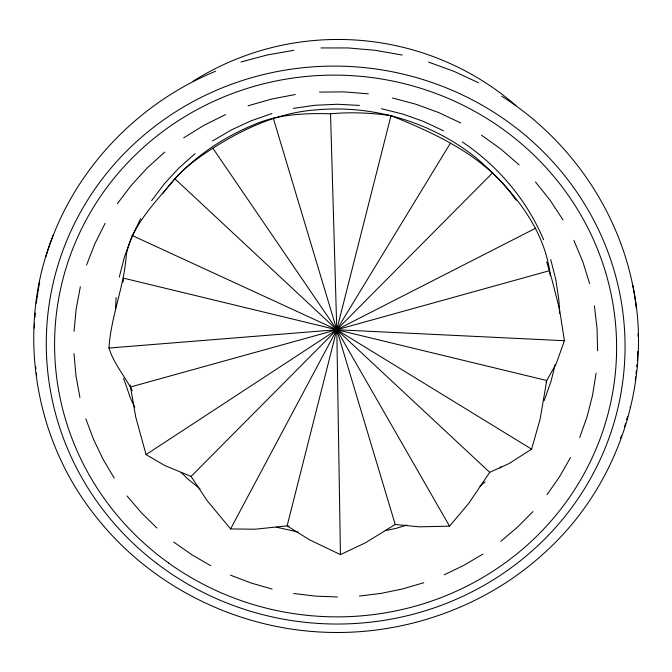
<?xml version="1.0" encoding="UTF-8"?>
<svg xmlns="http://www.w3.org/2000/svg" width="672" height="672" viewBox="0 0 672 672"><rect width="100%" height="100%" fill="white"/><g stroke="black" fill="none" stroke-linecap="round" stroke-linejoin="round"><path stroke-width="1.01" d="M637.778 351.397L637.426 360.528M638.064 336.437L638.114 333.614M115.483 309.649L116.138 297.511M34.238 328.079L34.574 323.14M34.978 317.201L35.246 313.244M74.046 331.262L76.163 308.96L80.338 286.826M635.334 379.991L635.662 376.908M635.998 373.825L636.325 370.759M636.762 366.66L636.989 364.619M132.208 390.625C124.975 376.303 113.803 363.787 108.948 348.037C110.981 315.949 124.345 286.18 126.386 254.192C132.527 223.994 156.131 201.793 174.896 178.777C187.673 164.38 203.834 153.821 220.063 143.749C249.236 126.076 281.299 112.4 315.655 109.922C373.086 104.521 432.104 122.178 476.952 158.5C511.854 189.227 544.967 227.816 550.292 275.772M123.01 282.173L123.623 278.183L546.739 380.512L556.147 363.846L564.404 340.712L559.516 309.187L551.754 278.846L546.672 261.904M36.204 303.206L39.598 281.702M596.114 373.136L592.586 395.144L587.101 416.648L579.709 437.506M555.19 364.644L550.964 381.536L544.144 400.705M516.054 200.256C487.007 157.189 437.606 134.375 390.995 115.66L287.112 525.865L255.427 529.2L230.572 528.94L207.026 500.472L191.083 476.431L165.001 465.62L146.051 454.591L135.702 416.867L130.208 385.006M119.263 277.124L124.412 257.048L131.569 237.468L140.666 218.585M289.061 526.277L287.112 525.865L309.8 539.952L340.444 554.627L365.333 542.833L395.228 524.488L419.16 526.831L449.543 526.159L468.678 503.454L489.72 472.349L509.04 463.571L531.594 449.156L540.112 419.16L546.739 380.512L546.034 382.494M624.574 426.77L625.447 423.755M626.606 419.731L627.48 416.724M630.101 407.677L630.227 407.232M53.516 234.536C16.229 326.323 32.76 436.237 93.836 513.954L94.349 514.592C148.462 584.842 234.436 628.186 322.804 632.142C403.091 635.998 484.537 607.606 543.984 553.274L544.564 552.728C617.971 486.763 653.335 381.62 632.68 284.861M45.671 257.376C70.358 173.72 135.198 104.294 215.594 71.24M620.474 438.379L621.575 435.532M86.57 265.054L94.844 243.827L105.118 223.314M230.572 528.94L336.781 329.734L450.122 143.606M570.503 457.565L559.566 476.683L547.016 494.735M151.662 200.575L164.464 183.641L178.97 167.95L195.048 153.661M162.599 193.746C185.455 162.968 217.728 139.818 252.941 125.118C277.267 114.24 304.307 113.047 330.54 113.77C350.692 112.006 370.978 112.77 390.995 115.66M117.331 203.708L131.41 185.195L147.235 167.933L164.716 152.09M499.934 468.065L501.094 466.754M191.083 476.431L492.769 172.679M532.946 511.602L517.482 527.176L500.749 541.372M479.976 485.999L485.218 481.908M146.051 454.591L336.781 329.734L535.819 228.127M183.691 137.827L204.028 125.278L225.54 114.576M482.882 554.089L463.999 565.261L444.251 574.82M212.554 140.952L231.319 129.956L251.168 120.792L271.908 113.56M406.795 525.042L396.362 528.276L385.258 530.662M423.772 582.725L402.704 588.916L381.2 593.368L359.402 596.064M248.052 105.823L271.362 99.12L295.268 94.525M130.813 386.904L549.158 270.791M240.929 62.017L267.078 55.012L293.832 50.308M293.328 108.36L315.202 105.252L337.319 104.261L359.444 105.412M108.948 348.037L336.781 329.734L564.404 340.712M319.544 92.098L343.98 91.871L368.348 93.836M320.964 47.939L348.23 47.947L375.396 50.324L402.242 55.062M337.445 596.98L315.487 596.123L293.672 593.494M298.04 532.048L276.352 527.15M381.343 108.688L402.797 114.055L423.587 121.456L443.503 130.796M392.431 97.978L415.993 104.261L438.841 112.627L460.757 122.976M272.143 589.1L251.042 582.985L230.513 575.173M428.526 62.093L454.028 71.375L478.531 82.807M132.073 235.46L336.781 329.734L531.594 449.156M210.706 565.715L191.738 554.669L173.762 542.086M501.833 96.272C575.081 142.699 626.69 222.188 636.376 308.658M481.555 135.215L501.052 149.218L519.086 164.85M462.336 141.985C498.112 165.866 526.831 200.063 543.589 239.719M200.038 488.804L188.227 479.304L181.121 472.441M174.896 178.777L489.72 472.349M156.904 528.049L141.28 512.644L127.025 495.97M535.508 181.961L550.192 200.374L563.027 219.929M212.923 148.294L336.781 329.734L449.543 526.159M114.24 478.12L103.043 459.22L93.534 439.387L85.798 418.757M134.702 407.257L130.259 397.538L123.598 378.378M573.922 240.442L582.809 261.727L589.646 283.592M273.252 118.054L395.228 524.488M550.729 259.493L555.836 279.745L558.911 300.292L559.574 313.631M79.918 397.48L75.97 375.69L73.996 353.564M594.392 305.852L597.047 328.314L597.61 350.809M35.734 366.786L35.952 368.836M36.397 372.935L36.616 374.993M330.54 113.77L336.781 329.734L340.444 554.627M193.099 81.245A266.549 259.434 4.1 0 1 515.987 105.613M168.58 562.985A281.064 270.824 4.1 0 0 614.821 377.933A281.064 270.824 4.1 0 0 223.381 97.087A281.064 270.824 4.1 0 0 168.58 562.985M156.694 563.371A289.439 278.914 4.1 0 0 622.087 386.35A289.439 278.914 4.1 0 0 228.211 85.495A289.439 278.914 4.1 0 0 156.694 563.371"/></g></svg>
